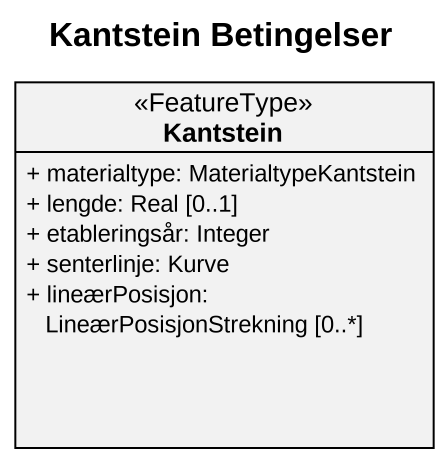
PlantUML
@startuml
title Kantstein Betingelser
hide circle
hide empty members
skinparam classAttributeIconSize 0
class Kantstein <<FeatureType>> {
  + materialtype: MaterialtypeKantstein
  + lengde: Real [0..1]
  + etableringsår: Integer
  + senterlinje: Kurve
  + lineærPosisjon: LineærPosisjonStrekning [0..*]
}
@enduml
